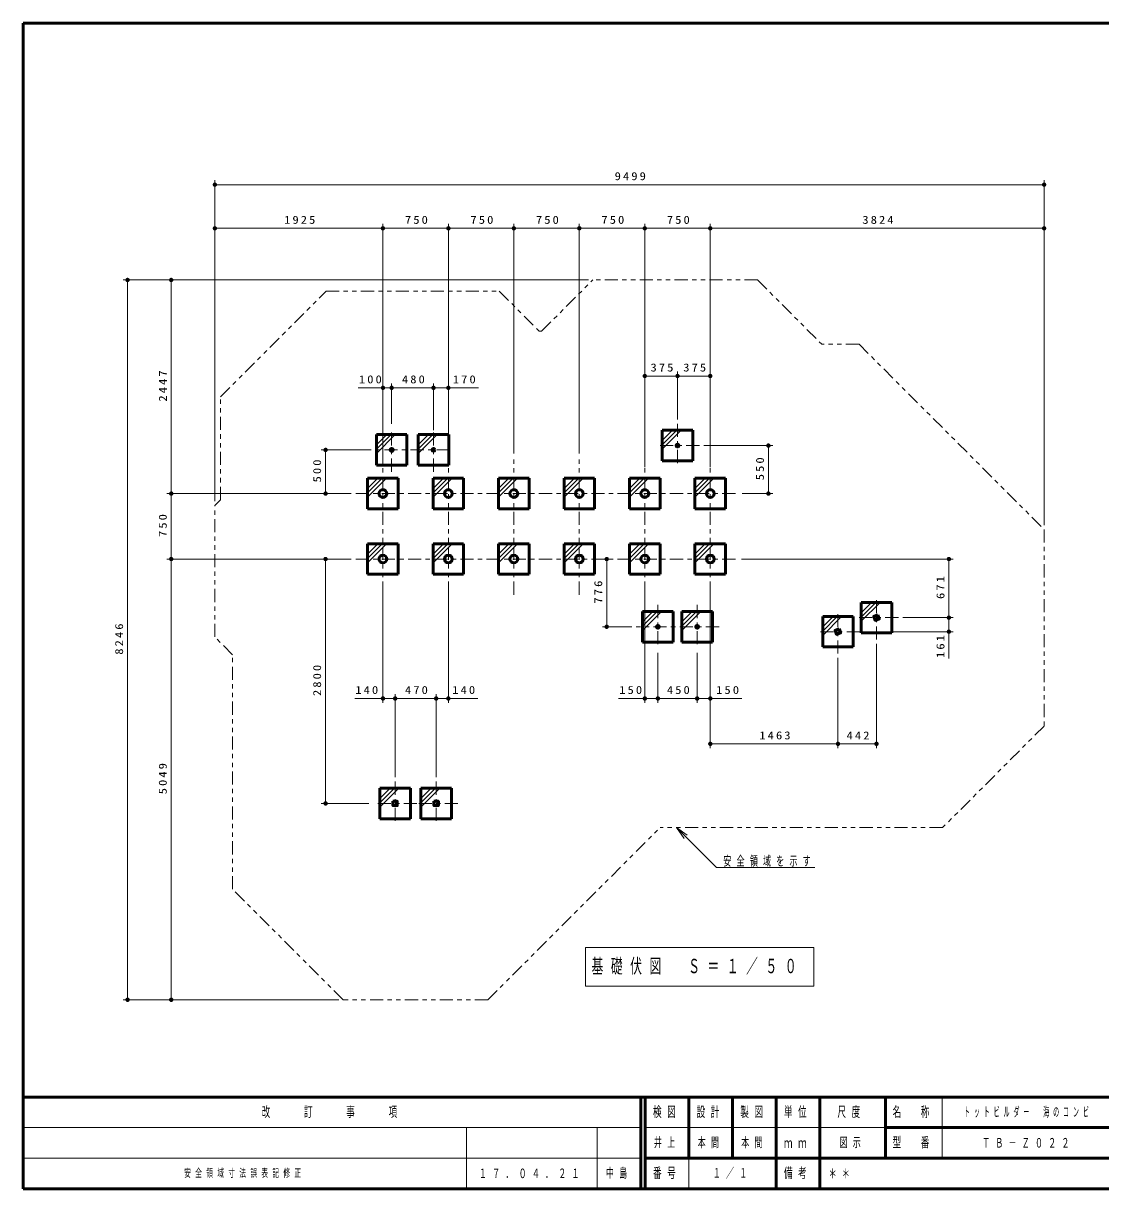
# Model space of a CAD drawing. Units: millimetres on the paper, scale 1:50. Extents: x -385 to 0, y -594 to 267.
# Drawn here: x -385 to -138.2, y -594 to -327 of the extents above; entities that cross this region are included whole.
import ezdxf

# ---------------------------------------------------------------- set-up
doc = ezdxf.new("R2010")
doc.units = ezdxf.units.MM
doc.linetypes.add('USER2', pattern=[6, 3, -1, 1, -1])
doc.linetypes.add('USER3', pattern=[8, 3, -1, 1, -1, 1, -1])
doc.layers.add('LY_1', color=140, linetype='Continuous', lineweight=50)
doc.styles.add('ＭＳ ゴシック', font='')
doc.styles.get('ＭＳ ゴシック').set_extended_font_data('MS Gothic')

# ---------------------------------------------------------------- blocks, each defined once
blk = doc.blocks.new('filled_dot')
at = {"color": 0, "linetype": 'Continuous', "lineweight": -2, "const_width": 1.25}
blk.add_lwpolyline([(-0.625, 0, 1), (0.625, 0, 1)], format="xyb", close=True, dxfattribs=at)

msp = doc.modelspace()

# ---------------------------------------------------------------- linework, layer by layer
at = {"layer": 'LY_1', "color": 7}
for p, q in [((0, -327), (-385, -327)), ((-385, -327), (-385, -594)), ((-385, -573), (0, -573)), ((-385, -594), (0, -594))]:
    msp.add_line(p, q, dxfattribs=at)
at = {"layer": 'LY_1', "color": 7, "lineweight": 13}
for p, q in [((-341.112, -372.97), (-341.112, -362.97)), ((-151.132, -372.97), (-151.132, -362.97)), ((-341.112, -363.97), (-151.132, -363.97)), ((-341.112, -436.466), (-341.112, -372.97)), ((-302.612, -425.576), (-302.612, -372.97)), ((-287.612, -425.576), (-287.612, -372.97)), ((-272.612, -425.576), (-272.612, -372.97)), ((-257.612, -425.576), (-257.612, -372.97)), ((-242.612, -425.576), (-242.612, -372.97)), ((-227.612, -425.576), (-227.612, -372.97)), ((-151.132, -441.943), (-151.132, -372.97)), ((-341.112, -373.97), (-302.612, -373.97)), ((-302.612, -373.97), (-287.612, -373.97)), ((-287.612, -373.97), (-272.612, -373.97)), ((-272.612, -373.97), (-257.612, -373.97)), ((-257.612, -373.97), (-242.612, -373.97)), ((-242.612, -373.97), (-227.612, -373.97)), ((-227.612, -373.97), (-151.132, -373.97)), ((-352.112, -385.804), (-362.112, -385.804)), ((-361.112, -550.722), (-361.112, -385.804)), ((-255.518, -385.804), (-352.112, -385.804)), ((-351.112, -434.742), (-351.112, -385.804)), ((-242.612, -428.662), (-242.612, -406.807)), ((-242.612, -407.807), (-235.112, -407.807)), ((-235.112, -417.742), (-235.112, -406.807)), ((-235.112, -407.807), (-227.612, -407.807)), ((-227.612, -428.662), (-227.612, -406.807)), ((-308.253, -410.516), (-300.612, -410.516)), ((-302.612, -426.949), (-302.612, -409.516)), ((-300.612, -418.742), (-300.612, -409.516)), ((-300.612, -410.516), (-291.012, -410.516)), ((-291.012, -420.242), (-291.012, -409.516)), ((-291.012, -410.516), (-280.74, -410.516)), ((-287.612, -426.949), (-287.612, -409.516)), ((-304.112, -423.606), (-301.748, -421.242)), ((-304.112, -424.596), (-300.758, -421.242)), ((-304.112, -425.586), (-299.768, -421.242)), ((-294.512, -423.606), (-292.148, -421.242)), ((-294.512, -424.596), (-291.158, -421.242)), ((-294.512, -425.586), (-290.168, -421.242)), ((-236.248, -420.242), (-238.612, -422.606)), ((-235.258, -420.242), (-238.612, -423.596)), ((-234.268, -420.242), (-238.612, -424.586)), ((-229.112, -423.742), (-213.289, -423.742)), ((-214.289, -423.742), (-214.289, -434.742)), ((-305.612, -424.742), (-316.748, -424.742)), ((-315.748, -434.742), (-315.748, -424.742)), ((-306.112, -433.606), (-303.748, -431.242)), ((-306.112, -434.596), (-302.758, -431.242)), ((-306.112, -435.586), (-301.768, -431.242)), ((-291.112, -433.606), (-288.748, -431.242)), ((-291.112, -434.596), (-287.758, -431.242)), ((-291.112, -435.586), (-286.768, -431.242)), ((-276.112, -433.606), (-273.748, -431.242)), ((-276.112, -434.596), (-272.758, -431.242)), ((-276.112, -435.586), (-271.768, -431.242)), ((-261.112, -433.606), (-258.748, -431.242)), ((-261.112, -434.596), (-257.758, -431.242)), ((-261.112, -435.586), (-256.768, -431.242)), ((-246.112, -433.606), (-243.748, -431.242)), ((-246.112, -434.596), (-242.758, -431.242)), ((-246.112, -435.586), (-241.768, -431.242)), ((-231.112, -433.606), (-228.748, -431.242)), ((-231.112, -434.596), (-227.758, -431.242)), ((-231.112, -435.586), (-226.768, -431.242)), ((-309.853, -434.742), (-352.112, -434.742)), ((-351.112, -449.742), (-351.112, -434.742)), ((-309.853, -434.742), (-316.748, -434.742)), ((-220.271, -434.742), (-213.289, -434.742)), ((-306.112, -448.606), (-303.748, -446.242)), ((-306.112, -449.596), (-302.758, -446.242)), ((-306.112, -450.586), (-301.768, -446.242)), ((-291.112, -448.606), (-288.748, -446.242)), ((-291.112, -449.596), (-287.758, -446.242)), ((-291.112, -450.586), (-286.768, -446.242)), ((-276.112, -448.606), (-273.748, -446.242)), ((-276.112, -449.596), (-272.758, -446.242)), ((-276.112, -450.586), (-271.768, -446.242)), ((-261.112, -448.606), (-258.748, -446.242)), ((-261.112, -449.596), (-257.758, -446.242)), ((-261.112, -450.586), (-256.768, -446.242)), ((-246.112, -448.606), (-243.748, -446.242)), ((-246.112, -449.596), (-242.758, -446.242)), ((-246.112, -450.586), (-241.768, -446.242)), ((-231.112, -448.606), (-228.748, -446.242)), ((-231.112, -449.596), (-227.758, -446.242)), ((-231.112, -450.586), (-226.768, -446.242)), ((-231.112, -448.606), (-228.748, -446.242)), ((-231.112, -449.596), (-227.758, -446.242)), ((-231.112, -450.586), (-226.768, -446.242)), ((-309.853, -449.742), (-352.112, -449.742)), ((-351.112, -550.722), (-351.112, -449.742)), ((-309.853, -449.742), (-316.748, -449.742)), ((-315.748, -505.742), (-315.748, -449.742)), ((-251.338, -449.742), (-251.338, -465.252)), ((-220.478, -449.742), (-171.937, -449.742)), ((-172.937, -449.742), (-172.937, -463.167)), ((-242.612, -456.137), (-242.612, -482.686)), ((-227.612, -456.137), (-227.612, -493.084)), ((-227.612, -456.137), (-227.612, -482.686)), ((-302.612, -457.222), (-302.612, -482.686)), ((-287.612, -457.222), (-287.612, -482.686)), ((-243.112, -466.096), (-238.768, -461.752)), ((-243.112, -465.106), (-239.758, -461.752)), ((-243.112, -464.116), (-240.748, -461.752)), ((-234.112, -466.096), (-229.768, -461.752)), ((-234.112, -465.106), (-230.758, -461.752)), ((-234.112, -464.116), (-231.748, -461.752)), ((-193.026, -462.031), (-190.662, -459.667)), ((-193.026, -463.021), (-189.672, -459.667)), ((-193.026, -464.011), (-188.682, -459.667)), ((-201.859, -465.246), (-199.495, -462.882)), ((-201.859, -466.236), (-198.505, -462.882)), ((-201.859, -467.226), (-197.515, -462.882)), ((-183.526, -463.167), (-171.937, -463.167)), ((-172.937, -463.167), (-172.937, -472.546)), ((-245.612, -465.252), (-252.338, -465.252)), ((-192.359, -466.382), (-171.937, -466.382)), ((-189.526, -469.167), (-189.526, -493.084)), ((-239.612, -471.252), (-239.612, -482.686)), ((-230.612, -471.252), (-230.612, -482.686)), ((-198.359, -472.382), (-198.359, -493.084)), ((-198.359, -472.382), (-198.359, -493.084)), ((-309.076, -481.686), (-299.812, -481.686)), ((-299.812, -499.742), (-299.812, -480.686)), ((-299.812, -499.742), (-299.812, -480.686)), ((-299.812, -481.686), (-290.412, -481.686)), ((-290.412, -499.742), (-290.412, -480.686)), ((-290.412, -499.742), (-290.412, -480.686)), ((-280.867, -481.686), (-290.412, -481.686)), ((-239.612, -481.686), (-248.61, -481.686)), ((-230.612, -481.686), (-239.612, -481.686)), ((-220.414, -481.686), (-230.612, -481.686)), ((-198.359, -492.084), (-227.612, -492.084)), ((-189.526, -492.084), (-198.359, -492.084)), ((-300.948, -502.242), (-303.312, -504.606)), ((-299.958, -502.242), (-303.312, -505.596)), ((-298.968, -502.242), (-303.312, -506.586)), ((-291.548, -502.242), (-293.912, -504.606)), ((-290.558, -502.242), (-293.912, -505.596)), ((-289.568, -502.242), (-293.912, -506.586)), ((-305.812, -505.742), (-316.748, -505.742)), ((-233.584, -513.741), (-235.352, -511.266)), ((-235.352, -511.266), (-232.877, -513.034)), ((-235.352, -511.266), (-233.23, -513.387)), ((-235.352, -511.266), (-226.221, -520.396)), ((-226.221, -520.396), (-203.627, -520.396)), ((-256.222, -538.775), (-256.222, -547.575)), ((-203.922, -538.775), (-256.222, -538.775)), ((-203.922, -547.575), (-203.922, -538.775)), ((-256.222, -547.575), (-203.922, -547.575)), ((-352.112, -550.722), (-362.112, -550.722)), ((-312.719, -550.722), (-352.112, -550.722)), ((-174.5, -573), (-174.5, -587)), ((-385, -580), (-243.5, -580)), ((-283.5, -580), (-283.5, -594)), ((-253.5, -580), (-253.5, -594)), ((-242.5, -580), (-187.5, -580)), ((-385, -587), (-243.5, -587)), ((-232.5, -587), (-232.5, -594))]:
    msp.add_line(p, q, dxfattribs=at)
at = {"layer": 'LY_1', "color": 7, "linetype": 'USER3', "lineweight": 13}
for p, q in [((-266.256, -397.542), (-254.518, -385.804)), ((-266.256, -397.542), (-254.518, -385.804)), ((-216.778, -385.804), (-254.518, -385.804)), ((-216.778, -385.804), (-254.518, -385.804)), ((-216.778, -385.804), (-202.04, -400.542)), ((-216.778, -385.804), (-202.04, -400.542)), ((-339.813, -412.573), (-315.642, -388.402)), ((-339.813, -412.573), (-315.642, -388.402)), ((-315.642, -388.402), (-275.942, -388.402)), ((-315.642, -388.402), (-275.942, -388.402)), ((-275.942, -388.402), (-266.802, -397.542)), ((-275.942, -388.402), (-266.802, -397.542)), ((-266.802, -397.542), (-266.256, -397.542)), ((-266.802, -397.542), (-266.256, -397.542)), ((-193.533, -400.542), (-202.04, -400.542)), ((-193.533, -400.542), (-202.04, -400.542)), ((-193.533, -400.542), (-151.132, -442.943)), ((-193.533, -400.542), (-151.132, -442.943)), ((-339.813, -436.167), (-339.813, -412.573)), ((-302.612, -457.909), (-302.612, -426.576)), ((-287.612, -457.909), (-287.612, -426.576)), ((-272.612, -457.909), (-272.612, -426.576)), ((-257.612, -457.909), (-257.612, -426.576)), ((-242.612, -457.909), (-242.612, -426.576)), ((-227.612, -457.909), (-227.612, -426.576)), ((-341.112, -437.466), (-339.813, -436.167)), ((-341.112, -467.599), (-341.112, -437.466)), ((-151.132, -442.943), (-151.132, -487.999)), ((-337.042, -471.669), (-341.112, -467.599)), ((-337.042, -525.4), (-337.042, -471.669)), ((-151.132, -487.999), (-174.398, -511.266)), ((-278.564, -550.722), (-239.108, -511.266)), ((-174.398, -511.266), (-239.108, -511.266)), ((-311.719, -550.722), (-337.042, -525.4)), ((-278.564, -550.722), (-311.719, -550.722))]:
    msp.add_line(p, q, dxfattribs=at)
at = {"layer": 'LY_1', "color": 7, "linetype": 'USER2', "lineweight": 13}
for p, q in [((-235.112, -418.742), (-235.112, -428.742)), ((-300.612, -429.742), (-300.612, -419.742)), ((-290.992, -429.742), (-291.012, -419.742)), ((-230.112, -423.742), (-240.112, -423.742)), ((-287.272, -424.742), (-305.592, -424.742)), ((-308.853, -434.742), (-221.271, -434.742)), ((-308.853, -449.742), (-221.271, -449.742)), ((-189.526, -468.167), (-189.526, -458.167)), ((-239.612, -460.252), (-239.612, -470.252)), ((-230.612, -460.252), (-230.612, -470.252)), ((-198.359, -471.382), (-198.359, -461.382)), ((-184.526, -463.167), (-194.526, -463.167)), ((-225.612, -465.252), (-244.612, -465.252)), ((-193.359, -466.382), (-203.359, -466.382)), ((-299.812, -500.742), (-299.812, -510.742)), ((-290.412, -500.742), (-290.412, -510.742)), ((-294.812, -505.742), (-304.812, -505.742)), ((-285.412, -505.742), (-295.412, -505.742))]:
    msp.add_line(p, q, dxfattribs=at)
at = {"layer": 'LY_1'}
for p, q in [((-304.112, -421.242), (-304.112, -428.242)), ((-297.112, -421.242), (-304.112, -421.242)), ((-297.112, -428.242), (-297.112, -421.242)), ((-294.512, -421.242), (-294.512, -428.242)), ((-287.512, -421.242), (-294.512, -421.242)), ((-287.512, -428.242), (-287.512, -421.242)), ((-238.612, -420.242), (-231.612, -420.242)), ((-238.612, -427.242), (-238.612, -420.242)), ((-231.612, -420.242), (-231.612, -427.242)), ((-304.112, -428.242), (-297.112, -428.242)), ((-294.512, -428.242), (-287.512, -428.242)), ((-231.612, -427.242), (-238.612, -427.242)), ((-306.112, -431.242), (-306.112, -438.242)), ((-299.112, -431.242), (-306.112, -431.242)), ((-299.112, -438.242), (-299.112, -431.242)), ((-291.112, -431.242), (-291.112, -438.242)), ((-284.112, -431.242), (-291.112, -431.242)), ((-284.112, -438.242), (-284.112, -431.242)), ((-276.112, -431.242), (-276.112, -438.242)), ((-269.112, -431.242), (-276.112, -431.242)), ((-269.112, -438.242), (-269.112, -431.242)), ((-261.112, -431.242), (-261.112, -438.242)), ((-254.112, -431.242), (-261.112, -431.242)), ((-254.112, -438.242), (-254.112, -431.242)), ((-246.112, -431.242), (-246.112, -438.242)), ((-239.112, -431.242), (-246.112, -431.242)), ((-239.112, -438.242), (-239.112, -431.242)), ((-231.112, -431.242), (-231.112, -438.242)), ((-224.112, -431.242), (-231.112, -431.242)), ((-224.112, -438.242), (-224.112, -431.242)), ((-306.112, -438.242), (-299.112, -438.242)), ((-291.112, -438.242), (-284.112, -438.242)), ((-276.112, -438.242), (-269.112, -438.242)), ((-261.112, -438.242), (-254.112, -438.242)), ((-246.112, -438.242), (-239.112, -438.242)), ((-231.112, -438.242), (-224.112, -438.242)), ((-306.112, -446.242), (-306.112, -453.242)), ((-299.112, -446.242), (-306.112, -446.242)), ((-299.112, -453.242), (-299.112, -446.242)), ((-291.112, -446.242), (-291.112, -453.242)), ((-284.112, -446.242), (-291.112, -446.242)), ((-284.112, -453.242), (-284.112, -446.242)), ((-276.112, -446.242), (-276.112, -453.242)), ((-269.112, -446.242), (-276.112, -446.242)), ((-269.112, -453.242), (-269.112, -446.242)), ((-261.112, -446.242), (-261.112, -453.242)), ((-254.112, -446.242), (-261.112, -446.242)), ((-254.112, -453.242), (-254.112, -446.242)), ((-246.112, -446.242), (-246.112, -453.242)), ((-239.112, -446.242), (-246.112, -446.242)), ((-239.112, -453.242), (-239.112, -446.242)), ((-231.112, -446.242), (-231.112, -453.242)), ((-224.112, -446.242), (-231.112, -446.242)), ((-231.112, -446.242), (-231.112, -453.242)), ((-224.112, -446.242), (-231.112, -446.242)), ((-224.112, -453.242), (-224.112, -446.242)), ((-224.112, -453.242), (-224.112, -446.242)), ((-306.112, -453.242), (-299.112, -453.242)), ((-291.112, -453.242), (-284.112, -453.242)), ((-276.112, -453.242), (-269.112, -453.242)), ((-261.112, -453.242), (-254.112, -453.242)), ((-246.112, -453.242), (-239.112, -453.242)), ((-231.112, -453.242), (-224.112, -453.242)), ((-231.112, -453.242), (-224.112, -453.242)), ((-243.112, -461.752), (-243.112, -468.752)), ((-236.112, -461.752), (-243.112, -461.752)), ((-236.112, -468.752), (-236.112, -461.752)), ((-234.112, -461.752), (-234.112, -468.752)), ((-227.112, -461.752), (-234.112, -461.752)), ((-227.112, -468.752), (-227.112, -461.752)), ((-193.026, -459.667), (-193.026, -466.667)), ((-186.026, -459.667), (-193.026, -459.667)), ((-186.026, -466.667), (-186.026, -459.667)), ((-201.859, -462.882), (-201.859, -469.882)), ((-194.859, -462.882), (-201.859, -462.882)), ((-194.859, -469.882), (-194.859, -462.882)), ((-193.026, -466.667), (-186.026, -466.667)), ((-243.112, -468.752), (-236.112, -468.752)), ((-234.112, -468.752), (-227.112, -468.752)), ((-201.859, -469.882), (-194.859, -469.882)), ((-303.312, -502.242), (-296.312, -502.242)), ((-303.312, -509.242), (-303.312, -502.242)), ((-296.312, -502.242), (-296.312, -509.242)), ((-293.912, -502.242), (-286.912, -502.242)), ((-293.912, -509.242), (-293.912, -502.242)), ((-286.912, -502.242), (-286.912, -509.242)), ((-296.312, -509.242), (-303.312, -509.242)), ((-286.912, -509.242), (-293.912, -509.242)), ((-243.5, -573), (-243.5, -594)), ((-242.5, -573), (-242.5, -594)), ((-232.5, -573), (-232.5, -587)), ((-222.5, -573), (-222.5, -587)), ((-212.5, -573), (-212.5, -594)), ((-202.5, -573), (-202.5, -587)), ((-187.5, -573), (-187.5, -587)), ((-187.5, -580), (-70, -580)), ((-242.5, -587), (0, -587)), ((-202.5, -587), (-202.5, -594))]:
    msp.add_line(p, q, dxfattribs=at)
for points in [[(-189.227, -462.526), (-190.167, -462.868), (-189.825, -463.808), (-188.885, -463.466)], [(-198.061, -465.741), (-199, -466.083), (-198.658, -467.023), (-197.718, -466.681)], [(-300.312, -505.242), (-300.312, -506.242), (-299.312, -506.242), (-299.312, -505.242)], [(-290.912, -505.242), (-290.912, -506.242), (-289.912, -506.242), (-289.912, -505.242)]]:
    msp.add_lwpolyline(points, close=True, dxfattribs=at)
for centre, radius in [((-300.612, -424.742), 0.34), ((-291.012, -424.742), 0.34), ((-235.112, -423.742), 0.34), ((-302.612, -434.742), 0.891), ((-287.612, -434.742), 0.891), ((-272.612, -434.742), 0.891), ((-257.612, -434.742), 0.891), ((-242.612, -434.742), 0.891), ((-227.612, -434.742), 0.891), ((-302.612, -449.742), 0.891), ((-287.612, -449.742), 0.891), ((-272.612, -449.742), 0.891), ((-257.612, -449.742), 0.891), ((-242.612, -449.742), 0.891), ((-227.612, -449.742), 0.891), ((-227.612, -449.742), 0.891), ((-239.612, -465.252), 0.34), ((-230.612, -465.252), 0.34)]:
    msp.add_circle(centre, radius, dxfattribs=at)

# ---------------------------------------------------------------- block references
at = {"layer": 'LY_1', "color": 7, "lineweight": 13, "xscale": 0.4, "yscale": 0.4}
for p in [(-341.112, -363.97), (-341.112, -373.97), (-302.612, -373.97), (-287.612, -373.97), (-272.612, -373.97), (-257.612, -373.97), (-242.612, -373.97), (-227.612, -373.97), (-242.612, -407.807), (-235.112, -407.807), (-302.612, -410.516), (-300.612, -410.516), (-291.012, -410.516), (-302.612, -481.686), (-299.812, -481.686), (-290.412, -481.686), (-242.612, -481.686), (-239.612, -481.686), (-230.612, -481.686), (-227.612, -492.084), (-198.359, -492.084)]:
    msp.add_blockref('filled_dot', p, dxfattribs=at)
for p, rotation in [((-151.132, -363.97), 180), ((-302.612, -373.97), 180), ((-287.612, -373.97), 180), ((-272.612, -373.97), 180), ((-257.612, -373.97), 180), ((-242.612, -373.97), 180), ((-227.612, -373.97), 180), ((-151.132, -373.97), 180), ((-361.112, -385.804), 270), ((-351.112, -385.804), 270), ((-235.112, -407.807), 180), ((-227.612, -407.807), 180), ((-300.612, -410.516), 180), ((-291.012, -410.516), 180), ((-287.612, -410.516), 180), ((-315.748, -424.742), 270), ((-214.289, -423.742), 270), ((-351.112, -434.742), 90), ((-351.112, -434.742), 270), ((-315.748, -434.742), 90), ((-214.289, -434.742), 90), ((-351.112, -449.742), 270), ((-351.112, -449.742), 90), ((-315.748, -449.742), 270), ((-251.338, -449.742), 270), ((-172.937, -449.742), 270), ((-172.937, -463.167), 270), ((-172.937, -463.167), 90), ((-251.338, -465.252), 90), ((-172.937, -466.382), 90), ((-299.812, -481.686), 180), ((-290.412, -481.686), 180), ((-287.612, -481.686), 180), ((-239.612, -481.686), 180), ((-230.612, -481.686), 180), ((-227.612, -481.686), 180), ((-198.359, -492.084), 180), ((-189.526, -492.084), 180), ((-315.748, -505.742), 90), ((-361.112, -550.722), 90), ((-351.112, -550.722), 90)]:
    msp.add_blockref('filled_dot', p, dxfattribs=dict(at, rotation=rotation))

# ---------------------------------------------------------------- texts
at = {"layer": 'LY_1', "color": 7, "style": 'ＭＳ ゴシック'}
for s, insert, char_height, attachment_point in [('\\T1.33;\\W1.15;9499', (-245.705, -362.97), 1.833, 8), ('\\T1.33;\\W1.15;1925', (-321.434, -372.97), 1.833, 8), ('\\T1.33;\\W1.15;750', (-294.697, -372.97), 1.833, 8), ('\\T1.33;\\W1.15;750', (-279.697, -372.97), 1.833, 8), ('\\T1.33;\\W1.15;750', (-264.697, -372.97), 1.833, 8), ('\\T1.33;\\W1.15;750', (-249.697, -372.97), 1.833, 8), ('\\T1.33;\\W1.15;750', (-234.697, -372.97), 1.833, 8), ('\\T1.33;\\W1.15;3824', (-188.955, -372.97), 1.833, 8), ('\\T1.33;\\W1.15;375', (-238.445, -406.807), 1.833, 8), ('\\T1.33;\\W1.15;375', (-230.945, -406.807), 1.833, 8), ('\\T1.33;\\W1.15;100', (-305.253, -409.516), 1.833, 8), ('\\T1.33;\\W1.15;480', (-295.397, -409.516), 1.833, 8), ('\\T1.33;\\W1.15;170', (-283.74, -409.516), 1.833, 8), ('\\T1.33;\\W1.15;140', (-306.076, -480.686), 1.833, 8), ('\\T1.33;\\W1.15;470', (-294.697, -480.686), 1.833, 8), ('\\T1.33;\\W1.15;140', (-283.867, -480.686), 1.833, 8), ('\\T1.33;\\W1.15;150', (-245.61, -480.686), 1.833, 8), ('\\T1.33;\\W1.15;450', (-234.697, -480.686), 1.833, 8), ('\\T1.33;\\W1.15;150', (-223.414, -480.686), 1.833, 8), ('\\T1.33;\\W1.15;1463', (-212.558, -491.084), 1.833, 8), ('\\T1.33;\\W1.15;442', (-193.526, -491.084), 1.833, 8), ('\\T1.64;\\W0.6;安全領域を示す', (-224.627, -520.246), 2.199, 7), ('\\T1.64;\\W0.6;基礎伏図\u3000Ｓ＝１／５０', (-254.822, -543.175), 3.299, 4), ('\\T1.64;\\W0.6;改\u3000\u3000訂\u3000\u3000事\u3000\u3000項', (-314.25, -576.5), 2.346, 5), ('\\T1.64;\\W0.6;検図', (-237.5, -576.5), 2.346, 5), ('\\T1.64;\\W0.6;設計', (-227.5, -576.5), 2.346, 5), ('\\T1.64;\\W0.6;製図', (-217.5, -576.5), 2.346, 5), ('\\T1.64;\\W0.6;単位', (-207.5, -576.5), 2.346, 5), ('\\T1.64;\\W0.6;尺度', (-195.25, -576.5), 2.346, 5), ('\\T1.64;\\W0.6;名\u3000称', (-181, -576.5), 2.346, 5), ('\\T1.64;\\W0.45;トットビルダー\u3000海のコンビ', (-154.75, -576.5), 2.199, 5), ('\\T1.64;\\W0.6;井上', (-237.5, -583.5), 2.199, 5), ('\\T1.64;\\W0.6;本間', (-230.5, -583.5), 2.199, 4), ('\\T1.64;\\W0.6;本間', (-217.5, -583.5), 2.199, 5), ('\\T1.64;\\W0.6;型\u3000番', (-181, -583.5), 2.346, 5), ('\\T1.64;\\W0.6;ｍｍ', (-207.5, -583.5), 2.346, 5), ('\\T1.64;\\W0.6;図示', (-198, -583.5), 2.199, 4), ('\\T1.64;\\W0.6;ＴＢ－Ｚ０２２', (-154.75, -583.5), 2.199, 5), ('\\T1.64;\\W0.6;安全領域寸法誤表記修正', (-334.25, -590.5), 1.833, 5), ('\\T1.64;\\W0.6;１７．０４．２１', (-268.5, -590.5), 2.199, 5), ('\\T1.64;\\W0.6;中島', (-248.5, -590.5), 2.199, 5), ('\\T1.64;\\W0.6;番号', (-237.5, -590.5), 2.346, 5), ('\\T1.64;\\W0.6;１／１', (-222.5, -590.5), 2.199, 5), ('\\T1.64;\\W0.6;備考', (-207.5, -590.5), 2.346, 5), ('\\T1.64;\\W0.6;＊＊', (-200.5, -590.5), 2.199, 4)]:
    msp.add_mtext(s, dxfattribs=dict(at, insert=insert, char_height=char_height, attachment_point=attachment_point))
at = {"layer": 'LY_1', "color": 7, "char_height": 1.833, "attachment_point": 8, "rotation": 90, "style": 'ＭＳ ゴシック'}
for s, insert in [('\\T1.33;\\W1.15;2447', (-352.112, -409.856)), ('\\T1.33;\\W1.15;500', (-316.748, -429.326)), ('\\T1.33;\\W1.15;550', (-215.289, -428.827)), ('\\T1.33;\\W1.15;750', (-352.112, -441.827)), ('\\T1.33;\\W1.15;671', (-173.937, -456.038)), ('\\T1.33;\\W1.15;776', (-252.338, -457.081)), ('\\T1.33;\\W1.15;8246', (-362.112, -467.846)), ('\\T1.33;\\W1.15;161', (-173.937, -469.546)), ('\\T1.33;\\W1.15;2800', (-316.748, -477.315)), ('\\T1.33;\\W1.15;5049', (-352.112, -499.823))]:
    msp.add_mtext(s, dxfattribs=dict(at, insert=insert))

doc.saveas('drawing.dxf')
